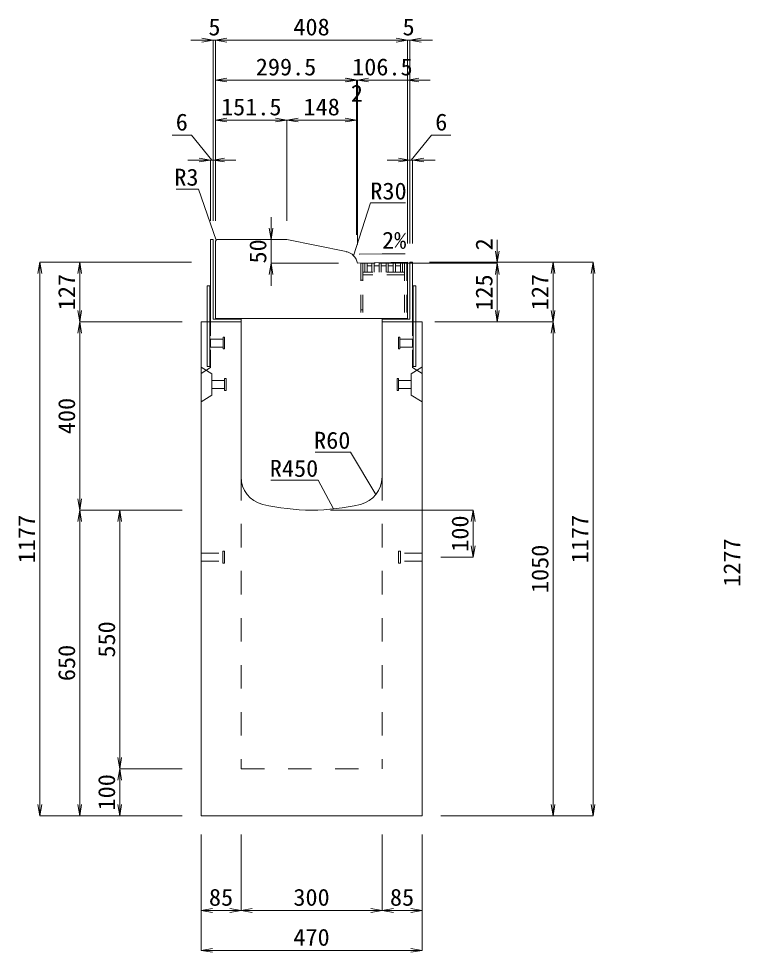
# Model space of a CAD drawing. Units: millimetres at full size. Extents: x -1809 to 57027, y -20349 to 17321.
# Drawn here: x 7777 to 9312, y -8986 to -7001 of the extents above; entities that cross this region are included whole.
import ezdxf
from ezdxf.enums import TextEntityAlignment as Align

# ---------------------------------------------------------------- set-up
doc = ezdxf.new("R2010")
doc.units = ezdxf.units.MM
doc.header["$LTSCALE"] = 50
for name, pattern in [('USER1', [2, 1, -1]), ('USER2', [1.35, 0.75, -0.6]), ('USER3', [1.35, 0.75, -0.6])]:
    doc.linetypes.add(name, pattern=pattern)
for name, color, linetype, lineweight in [('インサート', 3, 'USER2', 9), ('受枠', 3, 'Continuous', 5), ('寸法線', 7, 'Continuous', 13), ('引出線', 4, 'Continuous', 13), ('本体', 2, 'Continuous', 13), ('補助線', 8, 'Continuous', 13), ('ｸﾞﾚｰﾁﾝｸﾞ', 7, 'USER3', 9)]:
    doc.layers.add(name, color=color, linetype=linetype, lineweight=lineweight)
doc.styles.add('ＭＳ 明朝', font='')
doc.styles.get('ＭＳ 明朝').set_extended_font_data('MS Mincho')

# ---------------------------------------------------------------- blocks, each defined once
blk = doc.blocks.new('open_arrow')
at = {"color": 0, "linetype": 'Continuous', "lineweight": -2}
blk.add_lwpolyline([(7.5, 1.25), (0, 0), (7.5, -1.25)], dxfattribs=at)

msp = doc.modelspace()

# ---------------------------------------------------------------- linework, layer by layer
at = {"layer": 'インサート'}
for p, q in [((8215, -7678.55), (8212, -7678.55)), ((8212, -7678.55), (8212, -7703.55)), ((8215, -7703.55), (8215, -7678.55)), ((8585, -7678.55), (8588, -7678.55)), ((8585, -7703.55), (8585, -7678.55)), ((8588, -7678.55), (8588, -7703.55)), ((8185, -7682.55), (8212, -7682.55)), ((8185, -7682.55), (8185, -7699.55)), ((8185, -7699.55), (8212, -7699.55)), ((8615, -7682.55), (8588, -7682.55)), ((8615, -7699.55), (8588, -7699.55)), ((8615, -7682.55), (8615, -7699.55)), ((8212, -7703.55), (8215, -7703.55)), ((8588, -7703.55), (8585, -7703.55)), ((8188.2, -7770.55), (8215.2, -7770.55)), ((8188.2, -7770.55), (8188.2, -7787.55)), ((8218.2, -7766.55), (8215.2, -7766.55)), ((8215.2, -7766.55), (8215.2, -7791.55)), ((8218.2, -7791.55), (8218.2, -7766.55)), ((8581.8, -7766.55), (8584.8, -7766.55)), ((8581.8, -7791.55), (8581.8, -7766.55)), ((8584.8, -7766.55), (8584.8, -7791.55)), ((8611.8, -7770.55), (8584.8, -7770.55)), ((8611.8, -7770.55), (8611.8, -7787.55)), ((8188.2, -7787.55), (8215.2, -7787.55)), ((8215.2, -7791.55), (8218.2, -7791.55)), ((8584.8, -7791.55), (8581.8, -7791.55)), ((8611.8, -7787.55), (8584.8, -7787.55)), ((8165, -8137.55), (8211, -8137.55)), ((8165, -8154.55), (8165, -8137.55)), ((8211, -8158.55), (8211, -8133.55)), ((8211, -8133.55), (8215, -8133.55)), ((8215, -8158.55), (8215, -8133.55)), ((8585, -8133.55), (8589, -8133.55)), ((8585, -8133.55), (8585, -8158.55)), ((8589, -8133.55), (8589, -8158.55)), ((8635, -8137.55), (8589, -8137.55)), ((8635, -8137.55), (8635, -8154.55)), ((8165, -8154.55), (8211, -8154.55)), ((8635, -8154.55), (8589, -8154.55)), ((8215, -8158.55), (8211, -8158.55)), ((8589, -8158.55), (8585, -8158.55))]:
    msp.add_line(p, q, dxfattribs=at)
at = {"layer": '受枠'}
for p, q in [((8185, -7471.05), (8185, -7646.05)), ((8185, -7471.05), (8191, -7471.05)), ((8185, -7471.05), (8191, -7471.05)), ((8191, -7471.05), (8191, -7640.05)), ((8609, -7519.06), (8609, -7640.05)), ((8609, -7519.06), (8615, -7519.06)), ((8615, -7646.05), (8615, -7519.06)), ((8178, -7741.05), (8178, -7569.06)), ((8184, -7569.06), (8178, -7569.06)), ((8184, -7741.05), (8184, -7569.06)), ((8616, -7741.05), (8616, -7569.06)), ((8616, -7569.06), (8622, -7569.06)), ((8622, -7741.05), (8622, -7569.06)), ((8191, -7640.05), (8250, -7640.05)), ((8250, -7646.05), (8250, -7640.05)), ((8550, -7640.05), (8550, -7646.05)), ((8550, -7640.05), (8609, -7640.05)), ((8550, -7646.05), (8550, -7640.05)), ((8250, -7646.05), (8185, -7646.05)), ((8615, -7646.05), (8550, -7646.05)), ((8184, -7741.05), (8178, -7741.05)), ((8616, -7741.05), (8622, -7741.05))]:
    msp.add_line(p, q, dxfattribs=at)
at = {"layer": '寸法線'}
for p, q in [((8244, -7046.93), (8143, -7046.93)), ((8191, -7431.03), (8191, -7046.93)), ((8196, -7431.03), (8196, -7046.93)), ((8604, -7046.93), (8196, -7046.93)), ((8196, -7431.03), (8196, -7046.93)), ((8556, -7046.93), (8657, -7046.93)), ((8604, -7479.23), (8604, -7046.93)), ((8604, -7479.23), (8604, -7046.93)), ((8609, -7479.04), (8609, -7046.93)), ((8495.51, -7131.93), (8196, -7131.93)), ((8196, -7431.03), (8196, -7131.93)), ((8447.51, -7131.93), (8545.44, -7131.93)), ((8449.44, -7131.93), (8652, -7131.93)), ((8495.51, -7461.09), (8495.51, -7131.93)), ((8495.51, -7461.09), (8495.51, -7131.93)), ((8497.44, -7481.08), (8497.44, -7131.93)), ((8497.44, -7481.08), (8497.44, -7131.93)), ((8604, -7479.23), (8604, -7131.93)), ((8196, -7216.93), (8347.5, -7216.93)), ((8196, -7431.03), (8196, -7216.93)), ((8347.5, -7431.03), (8347.5, -7216.93)), ((8347.5, -7216.93), (8495.51, -7216.93)), ((8347.5, -7431.03), (8347.5, -7216.93)), ((8495.51, -7461.09), (8495.51, -7216.93)), ((8144.67, -7249.13), (8103.44, -7249.13)), ((8188, -7301.93), (8144.67, -7249.13)), ((8612, -7301.93), (8655.33, -7249.13)), ((8655.33, -7249.13), (8696.56, -7249.13)), ((8239, -7301.93), (8137, -7301.93)), ((8185, -7431.03), (8185, -7301.93)), ((8191, -7431.03), (8191, -7301.93)), ((8561, -7301.93), (8663, -7301.93)), ((8609, -7479.04), (8609, -7301.93)), ((8615, -7479.04), (8615, -7301.93)), ((8313.83, -7569.11), (8313.83, -7423.05)), ((8313.83, -7471.05), (8307.48, -7471.05)), ((8794.94, -7569.1), (8794.94, -7471.25)), ((7822.06, -8696.05), (7822.06, -7519.05)), ((8144.98, -7519.05), (7822.06, -7519.05)), ((7907.06, -7519.05), (7907.06, -7646.05)), ((8144.98, -7519.05), (7907.06, -7519.05)), ((8457.42, -7521.11), (8313.83, -7521.11)), ((8544.46, -7521.1), (8794.94, -7521.1)), ((8544.46, -7521.1), (8794.94, -7521.1)), ((8651.02, -7519.25), (8794.94, -7519.25)), ((8655.02, -7519.06), (8913.78, -7519.06)), ((8655.02, -7519.06), (8998.78, -7519.06)), ((8794.94, -7646.05), (8794.94, -7521.1)), ((8913.78, -7519.06), (8913.78, -7646.05)), ((8998.78, -7519.06), (8998.78, -8696.05)), ((8124.98, -7646.05), (7907.06, -7646.05)), ((7907.06, -7646.05), (7907.06, -8046.05)), ((8124.98, -7646.05), (7907.06, -7646.05)), ((8662.02, -7646.05), (8794.94, -7646.05)), ((8675.02, -7646.05), (8913.78, -7646.05)), ((8675.02, -7646.05), (8913.78, -7646.05)), ((8913.78, -7646.05), (8913.78, -8696.05)), ((8124.98, -8046.05), (7907.06, -8046.05)), ((7907.06, -8696.05), (7907.06, -8046.05)), ((8124.98, -8046.05), (7907.06, -8046.05)), ((7992.06, -8046.05), (7992.06, -8596.05)), ((8124.98, -8046.05), (7992.06, -8046.05)), ((8440.02, -8046.05), (8743.78, -8046.05)), ((8743.78, -8046.05), (8743.78, -8146.05)), ((8675.02, -8146.05), (8743.78, -8146.05)), ((8124.98, -8596.05), (7992.06, -8596.05)), ((7992.06, -8596.05), (7992.06, -8696.05)), ((8124.98, -8596.05), (7992.06, -8596.05)), ((8124.98, -8696.05), (7822.06, -8696.05)), ((8124.98, -8696.05), (7907.06, -8696.05)), ((8124.98, -8696.05), (7992.06, -8696.05)), ((8675.02, -8696.05), (8913.78, -8696.05)), ((8675.02, -8696.05), (8998.78, -8696.05)), ((8165, -8736.07), (8165, -8897.21)), ((8165, -8736.07), (8165, -8982.21)), ((8250, -8736.07), (8250, -8897.21)), ((8250, -8736.07), (8250, -8897.21)), ((8550, -8736.07), (8550, -8897.21)), ((8550, -8736.07), (8550, -8897.21)), ((8635, -8736.07), (8635, -8897.21)), ((8635, -8736.07), (8635, -8982.21)), ((8165, -8897.21), (8250, -8897.21)), ((8250, -8897.21), (8550, -8897.21)), ((8550, -8897.21), (8635, -8897.21)), ((8165, -8982.21), (8635, -8982.21))]:
    msp.add_line(p, q, dxfattribs=at)
at = {"layer": '引出線'}
for points in [[(8196.88, -7471.93), (8159.65, -7363.53), (8111.92, -7363.53)], [(8489.42, -7505.21), (8525.11, -7392.88), (8599.79, -7392.88)], [(8501.31, -7501.75), (8550.05, -7501.21), (8598.81, -7501.21)], [(8537.07, -8012.74), (8482.66, -7922.84), (8407.98, -7922.84)], [(8446.44, -8043.65), (8414.22, -7982.51), (8313.21, -7982.51)]]:
    msp.add_lwpolyline(points, dxfattribs=at)
at = {"layer": '本体', "lineweight": 20}
for p, q in [((8196, -7474.05), (8196, -7639.05)), ((8347.5, -7471.05), (8198.95, -7471.05)), ((8473.81, -7496.66), (8347.5, -7471.05)), ((8497.44, -7521.1), (8604, -7519.25)), ((8604, -7639.05), (8604, -7519.25)), ((8604, -7639.05), (8196, -7639.05))]:
    msp.add_line(p, q, dxfattribs=at)
at = {"layer": '本体'}
for p, q in [((8165, -7646.05), (8165, -8696.05)), ((8165, -7646.05), (8250, -7646.05)), ((8250, -7646.05), (8250, -7975.53)), ((8550, -7646.05), (8550, -7975.53)), ((8550, -7646.05), (8635, -7646.05)), ((8635, -7646.05), (8635, -8696.05)), ((8165, -8696.05), (8635, -8696.05))]:
    msp.add_line(p, q, dxfattribs=at)
at = {"layer": '本体', "linetype": 'USER2', "lineweight": 9}
for p, q in [((8185, -7743.05), (8185, -7646.05)), ((8615, -7743.05), (8615, -7646.05)), ((8165, -7755.55), (8185, -7743.05)), ((8635, -7755.55), (8615, -7743.05))]:
    msp.add_line(p, q, dxfattribs=at)
at = {"layer": '本体', "lineweight": 9}
for p, q in [((8165, -7742.05), (8188.2, -7756.55)), ((8188.2, -7756.55), (8188.2, -7801.55)), ((8634.58, -7742.31), (8611.8, -7756.55)), ((8611.8, -7756.55), (8611.8, -7801.55)), ((8188.2, -7801.55), (8165, -7816.05)), ((8611.8, -7801.55), (8635, -7816.05))]:
    msp.add_line(p, q, dxfattribs=at)
at = {"layer": '本体', "linetype": 'USER1', "lineweight": 15}
for p, q in [((8250, -7975.53), (8250, -8596.05)), ((8550, -7975.53), (8550, -8596.05)), ((8250, -8596.05), (8550, -8596.05))]:
    msp.add_line(p, q, dxfattribs=at)
at = {"layer": '本体', "lineweight": 20}
for centre, radius, start, end in [((8199, -7474.05), 3, 90, 180), ((8467.85, -7526.06), 30, 9.51572, 78.54145)]:
    msp.add_arc(centre, radius, start, end, dxfattribs=at)
at = {"layer": '本体'}
for centre, radius, start, end in [((8310, -7975.53), 60, 180, 256.65764), ((8490, -7975.53), 60, 283.34236, 0), ((8400, -7596.05), 450, 256.65764, 283.34236)]:
    msp.add_arc(centre, radius, start, end, dxfattribs=at)
at = {"layer": '補助線'}
msp.add_line((8473.82, -7496.71), (8475.55, -7497.06), dxfattribs=at)
at = {"layer": 'ｸﾞﾚｰﾁﾝｸﾞ', "linetype": 'USER2', "lineweight": 5}
for p, q in [((8602.5, -7521.05), (8504.5, -7521.05)), ((8504.5, -7521.05), (8504.5, -7639.05)), ((8509, -7521.05), (8509, -7639.05)), ((8513.5, -7540.05), (8513.5, -7521.05)), ((8518, -7540.05), (8518, -7521.05)), ((8528.6, -7540.05), (8528.6, -7521.05)), ((8533.1, -7540.05), (8533.1, -7521.05)), ((8543.7, -7540.05), (8543.7, -7521.05)), ((8548.2, -7540.05), (8548.2, -7521.05)), ((8558.8, -7540.05), (8558.8, -7521.05)), ((8563.3, -7540.05), (8563.3, -7521.05)), ((8573.9, -7540.05), (8573.9, -7521.05)), ((8578.4, -7540.05), (8578.4, -7521.05)), ((8589, -7540.05), (8589, -7521.05)), ((8593.5, -7540.05), (8593.5, -7521.05)), ((8598, -7521.05), (8598, -7639.05)), ((8602.5, -7521.05), (8602.5, -7639.05)), ((8598, -7540.05), (8509, -7540.05)), ((8518, -7527.05), (8528.6, -7527.05)), ((8533.1, -7527.05), (8543.7, -7527.05)), ((8548.2, -7527.05), (8558.8, -7527.05)), ((8563.3, -7527.05), (8573.9, -7527.05)), ((8578.4, -7527.05), (8589, -7527.05)), ((8509, -7557.55), (8504.5, -7557.55)), ((8598, -7546.05), (8509, -7546.05)), ((8509, -7620.55), (8504.5, -7620.55))]:
    msp.add_line(p, q, dxfattribs=at)

# ---------------------------------------------------------------- block references
at = {"layer": '寸法線', "xscale": 3.2, "yscale": 3.2}
for p, rotation in [((8191, -7046.93), 180), ((8604, -7046.93), 180), ((8604, -7046.93), 180), ((8495.51, -7131.93), 180), ((8495.51, -7131.93), 180), ((8497.44, -7131.93), 180), ((8347.5, -7216.93), 180), ((8495.51, -7216.93), 180), ((8185, -7301.93), 180), ((8609, -7301.93), 180), ((8313.83, -7471.05), 90), ((8794.94, -7519.25), 90), ((7822.06, -7519.05), 270), ((7907.06, -7519.05), 270), ((8313.83, -7521.11), 270), ((8794.94, -7521.1), 270), ((8794.94, -7521.1), 270), ((8913.78, -7519.06), 270), ((8998.78, -7519.06), 270), ((7907.06, -7646.05), 90), ((8794.94, -7646.05), 90), ((8913.78, -7646.05), 90), ((7907.06, -7646.05), 270), ((8913.78, -7646.05), 270), ((7907.06, -8046.05), 90), ((7907.06, -8046.05), 270), ((7992.06, -8046.05), 270), ((8743.78, -8046.05), 270), ((8743.78, -8146.05), 90), ((7992.06, -8596.05), 90), ((7992.06, -8596.05), 270), ((7822.06, -8696.05), 90), ((7907.06, -8696.05), 90), ((7992.06, -8696.05), 90), ((8913.78, -8696.05), 90), ((8998.78, -8696.05), 90), ((8250, -8897.21), 180), ((8550, -8897.21), 180), ((8635, -8897.21), 180), ((8635, -8982.21), 180)]:
    msp.add_blockref('open_arrow', p, dxfattribs=dict(at, rotation=rotation))
for p in [(8196, -7046.93), (8196, -7046.93), (8609, -7046.93), (8196, -7131.93), (8497.44, -7131.93), (8604, -7131.93), (8196, -7216.93), (8347.5, -7216.93), (8191, -7301.93), (8615, -7301.93), (8165, -8897.21), (8250, -8897.21), (8550, -8897.21), (8165, -8982.21)]:
    msp.add_blockref('open_arrow', p, dxfattribs=at)
at = {"layer": '引出線', "xscale": 0.0533, "yscale": 0.0533}
for p, rotation in [((8196.88, -7471.93), 109), ((8501.31, -7501.75), 0.6), ((8489.42, -7505.21), 72.4), ((8537.07, -8012.74), 121.2), ((8446.44, -8043.65), 117.8)]:
    msp.add_blockref('open_arrow', p, dxfattribs=dict(at, rotation=rotation))

# ---------------------------------------------------------------- texts
at = {"layer": '寸法線', "style": 'ＭＳ 明朝', "width": 1.05}
for s, p in [('5', (8193.5, -7018.91)), ('408', (8400, -7018.91)), ('5', (8606.5, -7018.91)), ('299.5', (8345.75, -7103.91)), ('106.5', (8550.72, -7103.91)), ('2', (8496.47, -7159.95)), ('151.5', (8271.75, -7188.91)), ('148', (8421.5, -7188.91)), ('6', (8124.05, -7221.11)), ('6', (8675.95, -7221.11)), ('85', (8207.5, -8869.19)), ('300', (8400, -8869.19)), ('85', (8592.5, -8869.19)), ('470', (8400, -8954.19))]:
    msp.add_text(s, height=36.03, dxfattribs=at).set_placement(p, align=Align.MIDDLE_CENTER)
for s, p in [('50', (8285.81, -7496.08)), ('2', (8766.92, -7480.99)), ('127', (7879.04, -7582.55)), ('125', (8766.92, -7583.58)), ('127', (8885.76, -7582.56)), ('400', (7879.04, -7846.05)), ('1177', (7794.04, -8107.55)), ('100', (8715.76, -8096.05)), ('1177', (8970.76, -8107.56)), ('1277', (9294.04, -8157.55)), ('1050', (8885.76, -8171.05)), ('550', (7964.04, -8321.05)), ('650', (7879.04, -8371.05)), ('100', (7964.04, -8646.05))]:
    msp.add_text(s, height=36.03, rotation=90, dxfattribs=at).set_placement(p, align=Align.MIDDLE_CENTER)
at = {"layer": '引出線', "style": 'ＭＳ 明朝', "width": 1.05}
for s, p in [('R3', (8159.65, -7320.33)), ('R60', (8482.66, -7879.64)), ('R450', (8414.22, -7939.31))]:
    msp.add_text(s, height=36.03, dxfattribs=at).set_placement(p, align=Align.TOP_RIGHT)
for s, p in [('R30', (8525.11, -7349.68)), ('2%', (8550.05, -7454.3))]:
    msp.add_text(s, height=36.03, dxfattribs=at).set_placement(p, align=Align.TOP_LEFT)

doc.saveas('drawing.dxf')
